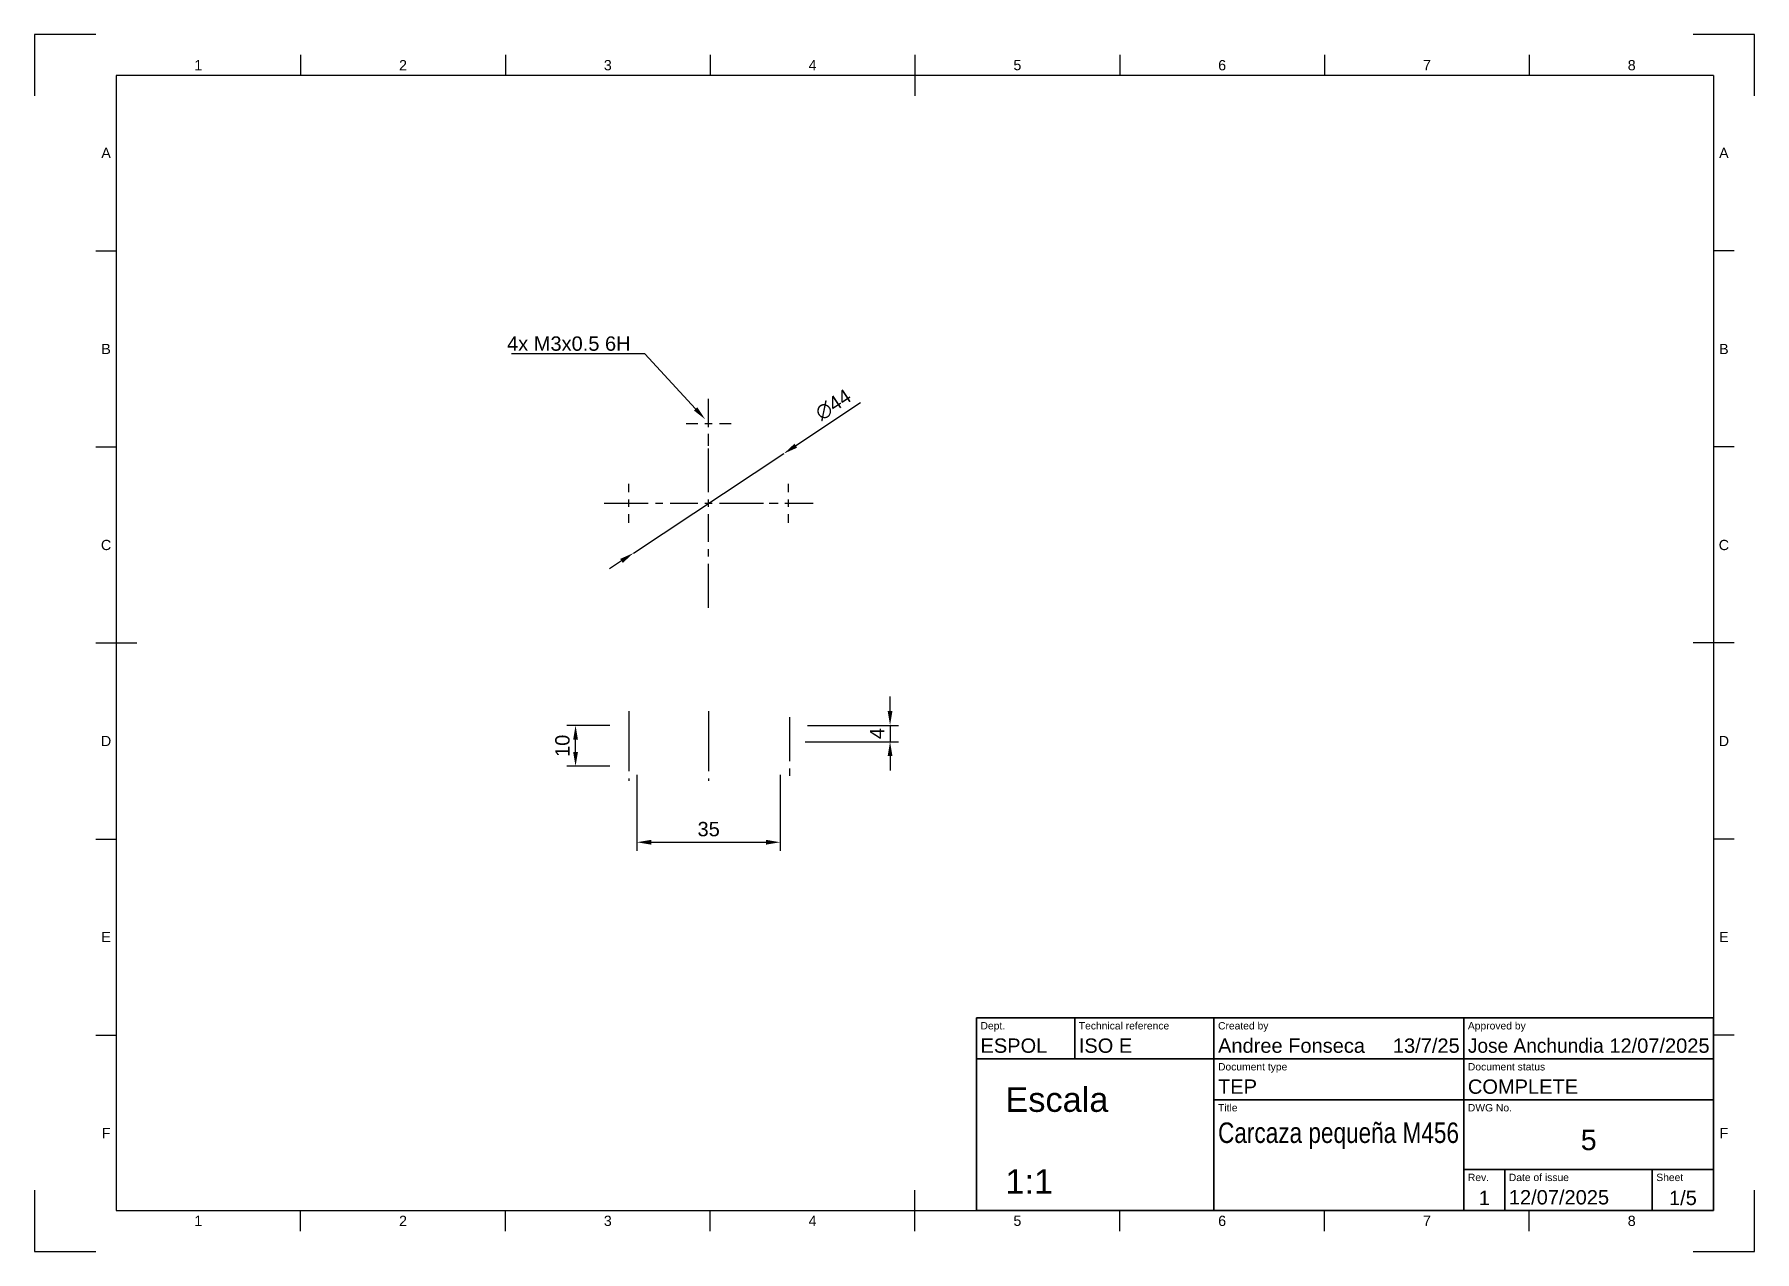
# Paper-space layout 'Plano1' of a CAD drawing. Header units: millimetres. Extents: x 0 to 420, y 0 to 297.
import ezdxf
from ezdxf import colors
from ezdxf.entities.mleader import LeaderData, LeaderLine
from ezdxf.enums import TextEntityAlignment as Align
from ezdxf.math import Vec2, Vec3

# ---------------------------------------------------------------- set-up
doc = ezdxf.new("R2010")
doc.units = ezdxf.units.MM
doc.header["$LTSCALE"] = 0.75
doc.linetypes.add('CENTER2', pattern=[28.575000000000003, 19.05, -3.175, 3.175, -3.175])
for name, color, linetype, lineweight in [('BORDER', 7, 'Continuous', 25), ('FD_Dimensions', 7, 'Continuous', 25), ('Hole Notes', 7, 'Continuous', 25), ('Notes', 7, 'Continuous', 25), ('Smart Centers', 7, 'CENTER2', 25), ('TITLEBLOCK', 7, 'Continuous', 35)]:
    doc.layers.add(name, color=color, linetype=linetype, lineweight=lineweight)
doc.styles.add('FusionTitle', font='Arial.ttf')
doc.styles.get("Standard").update_dxf_attribs({"font": 'Arial.ttf'})
doc.dimstyles.new('Dim-ISO-25', dxfattribs={"dimtxt": 3.5, "dimasz": 3.5, "dimexe": 2.1, "dimexo": 2.1, "dimgap": 1.4, "dimtad": 1, "dimzin": 12, "dimdsep": 46, "dimtxsty": 'Standard', "dimcen": 0, "dimazin": 3, "dimtp": 0.1, "dimtm": 0.1000000001, "dimtfac": 0.7142857142857143, "dimtmove": 0, "dimatfit": 3, "dimfxl": 1, "dimtzin": 12, "dimarcsym": 0})

# ---------------------------------------------------------------- blocks, each defined once
blk = doc.blocks.new('ISO_A3_SHEET')
at = {"layer": 'BORDER'}
for p, q in [((65, 292), (65.00000000000011, 287)), ((115, 292), (115.0000000000001, 287)), ((165, 292), (165.0000000000001, 287)), ((215, 292), (215, 282)), ((265, 292), (265.0000000000001, 287)), ((315, 292), (315.0000000000001, 287)), ((365, 292), (365, 287)), ((410, 287), (20, 287)), ((20, 287), (20, 10)), ((410, 287), (410, 10)), ((15, 244.16666), (20, 244.1666599999999)), ((415, 244.16666), (410, 244.1666599999999)), ((15, 196.33333), (20, 196.33333)), ((415, 196.33333), (410, 196.33333)), ((15, 148.5), (25, 148.5)), ((415, 148.5), (405, 148.5)), ((15, 100.66667), (20, 100.66667)), ((415, 100.66667), (410, 100.66667)), ((15, 52.83334000000001), (20, 52.83334000000001)), ((415, 52.83334000000001), (410, 52.83334000000001)), ((215, 5), (215, 15)), ((20, 10), (410, 10)), ((65, 4.999999999999996), (65.00000000000011, 9.999999999999996)), ((115, 4.999999999999996), (115.0000000000001, 9.999999999999996)), ((165, 4.999999999999996), (165.0000000000001, 9.999999999999996)), ((265, 4.999999999999996), (265.0000000000001, 9.999999999999996)), ((315, 4.999999999999996), (315.0000000000001, 9.999999999999996)), ((365, 4.999999999999996), (365, 9.999999999999996))]:
    blk.add_line(p, q, dxfattribs=at)
at = {"layer": 'Defpoints'}
for p, q in [((15, 297), (0, 297)), ((0, 297), (0, 282)), ((420, 297), (405, 297)), ((420, 282), (420, 297)), ((0, 15), (0, 0)), ((420, 0), (420, 15)), ((0, 0), (15, 0)), ((405, 0), (420, 0))]:
    blk.add_line(p, q, dxfattribs=at)
at = {"layer": 'BORDER', "style": 'FusionTitle'}
for s, p in [('1', (40, 289.5)), ('2', (90, 289.5)), ('3', (140, 289.5)), ('4', (189.9999999999999, 289.5)), ('5', (240, 289.5)), ('6', (290, 289.5)), ('7', (339.9999999999999, 289.5)), ('8', (389.9999999999998, 289.5)), ('A', (17.5, 268.0833299999999)), ('A', (412.5, 268.0833299999999)), ('B', (17.5, 220.25)), ('B', (412.5, 220.25)), ('C', (17.5, 172.41667)), ('C', (412.5, 172.41667)), ('D', (17.5, 124.58334)), ('D', (412.5, 124.58334)), ('E', (17.5, 76.75001000000003)), ('E', (412.5, 76.75001000000003)), ('F', (17.5, 28.91668000000003)), ('F', (412.5, 28.91668000000003)), ('1', (40, 7.499999999999996)), ('2', (90, 7.499999999999996)), ('3', (140, 7.499999999999996)), ('4', (189.9999999999999, 7.499999999999996)), ('5', (240, 7.499999999999996)), ('6', (290, 7.499999999999996)), ('7', (339.9999999999999, 7.499999999999996)), ('8', (389.9999999999998, 7.499999999999996))]:
    blk.add_text(s, height=2.5, dxfattribs=at).set_placement(p, align=Align.MIDDLE)
blk = doc.blocks.new('ISO_TITLEBLOCK')
at = {"layer": 'TITLEBLOCK'}
for p, q in [((0, 47), (-180, 47)), ((-180, 47), (-180, 0)), ((-156, 37), (-156, 47)), ((-122, 0), (-122, 47)), ((-61, 0), (-61, 47)), ((0, 0), (0, 47)), ((-180, 37), (0, 37)), ((-122, 27), (0, 27)), ((-61, 10), (0, 10)), ((-51, 0), (-50.99999999999994, 10)), ((-15, 0), (-15, 10)), ((-180, 0), (0, 0))]:
    blk.add_line(p, q, dxfattribs=at)
at = {"layer": 'TITLEBLOCK', "style": 'FusionTitle'}
for s, p in [('Dept.', (-179, 46)), ('Technical reference', (-155, 46)), ('Created by', (-121, 46)), ('Approved by', (-60, 46)), ('Document type', (-121, 36)), ('Document status', (-60, 36)), ('Title', (-121, 26)), ('DWG No.', (-60, 26)), ('Rev.', (-60, 9)), ('Date of issue', (-49.99999999999994, 9)), ('Sheet', (-14, 9))]:
    blk.add_text(s, height=1.8, dxfattribs=at).set_placement(p, align=Align.TOP_LEFT)
for tag, height, p in [('DEPT', 3.5, (-179, 42)), ('TECHNICAL_REFERENCE', 3.5, (-155, 42)), ('CREATED_BY', 3.5, (-121, 42)), ('APPROVED_BY', 3.5, (-60, 42)), ('DOCUMENT_TYPE', 3.5, (-121, 32)), ('DOCUMENT_STATUS', 3.5, (-60, 32)), ('TITLE_1', 5, (-121, 21.5)), ('TITLE_2', 5, (-121, 14)), ('TITLE_3', 5, (-121, 6.5)), ('DATE_OF_ISSUE', 3.5, (-50, 5))]:
    blk.add_attdef(tag, text='', height=height, dxfattribs=at).set_placement(p, align=Align.TOP_LEFT)
for tag, p in [('CREATED_DATE', (-61.99999999999999, 42)), ('APPROVED_DATE', (-0.9928376534788512, 42))]:
    blk.add_attdef(tag, text='', height=3.5, dxfattribs=at).set_placement(p, align=Align.TOP_RIGHT)
for tag, height, p in [('DRAWING_NUMBER', 5, (-30.50000000000001, 19.75143246930423)), ('REV', 3.5, (-56, 4.85)), ('SHEET', 3.5, (-7.5, 4.85))]:
    blk.add_attdef(tag, text='', height=height, dxfattribs=at).set_placement(p, align=Align.TOP_CENTER)
blk = doc.blocks.new('*D27')
at = {"layer": 'Defpoints', "color": 0, "transparency": 16777216}
for p in [(182.9790595091287, 194.7131391156514), (146.2680564790975, 170.458196185827)]:
    blk.add_point(p, dxfattribs=at)
at = {"layer": 'FD_Dimensions', "color": 0, "lineweight": -2, "transparency": 16777216}
for p, q in [((201.7188871948458, 207.0945347059593), (185.8992529319721, 196.6425095759783)), ((146.2680564790975, 170.458196185827), (182.9790595091287, 194.7131391156514)), ((143.3478630562541, 168.5288257255), (140.4276696334107, 166.5994552651731))]:
    blk.add_line(p, q, dxfattribs=at)
at = {"layer": 'FD_Dimensions', "color": 0, "transparency": 16777216}
for points in [[(185.5776911885843, 197.1292084797855), (186.2208146753599, 196.1558106721711), (182.9790595091287, 194.7131391156514)], [(143.0263013128662, 169.0155246293073), (143.6694247996419, 168.0421268216928), (146.2680564790975, 170.458196185827)]]:
    blk.add_solid(points, dxfattribs=at)
at = {"layer": 'FD_Dimensions', "color": 0, "transparency": 16777216, "insert": (195.0658728647272, 206.6359995616766), "char_height": 3.5, "attachment_point": 5, "rotation": 33.45272144987801}
blk.add_mtext('∅44', dxfattribs=at)
blk = doc.blocks.new('*D28')
at = {"layer": 'Defpoints', "color": 0, "transparency": 16777216}
for p in [(147.1235579941131, 118.4058507718827), (182.1235579941131, 118.4058507718827), (182.1235579941131, 99.88055872336827)]:
    blk.add_point(p, dxfattribs=at)
at = {"layer": 'FD_Dimensions', "color": 0, "lineweight": -2, "transparency": 16777216}
for p, q in [((147.1235579941131, 116.3058507718827), (147.1235579941131, 97.78055872336827)), ((182.1235579941131, 116.3058507718827), (182.1235579941131, 97.78055872336827)), ((150.6235579941131, 99.88055872336827), (178.6235579941131, 99.88055872336827))]:
    blk.add_line(p, q, dxfattribs=at)
at = {"layer": 'FD_Dimensions', "color": 0, "transparency": 16777216}
for points in [[(150.6235579941131, 100.4638920567016), (150.6235579941131, 99.29722539003494), (147.1235579941131, 99.88055872336827)], [(178.6235579941131, 100.4638920567016), (178.6235579941131, 99.29722539003494), (182.1235579941131, 99.88055872336827)]]:
    blk.add_solid(points, dxfattribs=at)
at = {"layer": 'FD_Dimensions', "color": 0, "transparency": 16777216, "insert": (164.6235579941131, 103.0687579048144), "char_height": 3.5, "attachment_point": 5}
blk.add_mtext('35', dxfattribs=at)
blk = doc.blocks.new('*D29')
at = {"layer": 'Defpoints', "color": 0, "transparency": 16777216}
for p in [(186.6235579941131, 128.4058507718827), (186.1235579941131, 124.4058507718827), (208.9160147123039, 124.4058507718827)]:
    blk.add_point(p, dxfattribs=at)
at = {"layer": 'FD_Dimensions', "color": 0, "lineweight": -2, "transparency": 16777216}
for p, q in [((208.9160147123039, 131.9058507718826), (208.9160147123039, 135.4058507718826)), ((188.7235579941131, 128.4058507718827), (211.0160147123039, 128.4058507718826)), ((208.9160147123039, 128.4058507718826), (208.9160147123039, 124.4058507718827)), ((188.2235579941131, 124.4058507718827), (211.0160147123039, 124.4058507718827)), ((208.9160147123039, 120.9058507718827), (208.9160147123039, 117.4058507718827))]:
    blk.add_line(p, q, dxfattribs=at)
at = {"layer": 'FD_Dimensions', "color": 0, "transparency": 16777216}
for points in [[(208.3326813789706, 131.9058507718826), (209.4993480456372, 131.9058507718826), (208.9160147123039, 128.4058507718826)], [(208.3326813789706, 120.9058507718827), (209.4993480456372, 120.9058507718827), (208.9160147123039, 124.4058507718827)]]:
    blk.add_solid(points, dxfattribs=at)
at = {"layer": 'FD_Dimensions', "color": 0, "transparency": 16777216, "insert": (205.7660147123039, 126.4058507718827), "char_height": 3.5, "attachment_point": 5, "rotation": 90}
blk.add_mtext('4', dxfattribs=at)
blk = doc.blocks.new('*D30')
at = {"layer": 'Defpoints', "color": 0, "transparency": 16777216}
for p in [(132.1235579941131, 128.4058507718827), (142.6235579941131, 128.4058507718827), (142.6235579941131, 118.4058507718827)]:
    blk.add_point(p, dxfattribs=at)
at = {"layer": 'FD_Dimensions', "color": 0, "lineweight": -2, "transparency": 16777216}
for p, q in [((140.5235579941131, 128.4058507718827), (130.0235579941131, 128.4058507718827)), ((132.1235579941131, 121.9058507718827), (132.1235579941131, 124.9058507718827)), ((140.5235579941131, 118.4058507718827), (130.0235579941131, 118.4058507718827))]:
    blk.add_line(p, q, dxfattribs=at)
at = {"layer": 'FD_Dimensions', "color": 0, "transparency": 16777216}
for points in [[(131.5402246607797, 124.9058507718827), (132.7068913274464, 124.9058507718827), (132.1235579941131, 128.4058507718827)], [(131.5402246607797, 121.9058507718827), (132.7068913274464, 121.9058507718827), (132.1235579941131, 118.4058507718827)]]:
    blk.add_solid(points, dxfattribs=at)
at = {"layer": 'FD_Dimensions', "color": 0, "transparency": 16777216, "insert": (128.9365525370871, 123.4058507718827), "char_height": 3.5, "attachment_point": 5, "rotation": 90}
blk.add_mtext('10', dxfattribs=at)
blk = doc.blocks.new('*U31')
at = {"layer": 'Smart Centers', "color": 0, "ltscale": 0.75, "transparency": 16777216}
blk.add_line((0, 6.5), (0, -6.5), dxfattribs=at)
blk = doc.blocks.new('*U32')
at = {"layer": 'Smart Centers', "color": 0, "ltscale": 0.75, "transparency": 16777216}
blk.add_line((0, 6.5), (0, -6.5), dxfattribs=at)
blk = doc.blocks.new('*U33')
at = {"layer": 'Smart Centers', "color": 0, "ltscale": 0.75, "transparency": 16777216}
blk.add_line((0, 7.75), (0, -7.75), dxfattribs=at)
blk = doc.blocks.new('*U34')
at = {"layer": 'Smart Centers', "color": 0, "ltscale": 0.75, "transparency": 16777216}
blk.add_line((0, 5.5), (0, -5.5), dxfattribs=at)
blk = doc.blocks.new('*U35')
at = {"layer": 'Smart Centers', "color": 0, "ltscale": 0.75, "transparency": 16777216}
blk.add_line((0, 5.5), (0, -5.5), dxfattribs=at)
blk = doc.blocks.new('*U36')
at = {"layer": 'Smart Centers', "color": 0, "ltscale": 0.75, "transparency": 16777216}
for p, q in [((0, 2.67890625), (0, 25.5)), ((-25.5, 0), (-2.678906250000001, 0)), ((2.67890625, 0), (25.5, 0)), ((0, -25.5), (0, -2.678906250000001))]:
    blk.add_line(p, q, dxfattribs=at)
at = {"layer": 'Smart Centers', "color": 0, "linetype": 'Continuous', "ltscale": 0.75, "transparency": 16777216}
for p, q in [((-0.89296875, 0), (0.89296875, 0)), ((0, -0.89296875), (0, 0.89296875))]:
    blk.add_line(p, q, dxfattribs=at)
blk = doc.blocks.new('*U37')
at = {"layer": 'Smart Centers', "color": 0, "ltscale": 0.75, "transparency": 16777216}
for p, q in [((0, 2.67890625), (0, 4.7645)), ((-4.7645, 0), (-2.67890625, 0)), ((2.67890625, 0), (4.7645, 0)), ((0, -4.7645), (0, -2.67890625))]:
    blk.add_line(p, q, dxfattribs=at)
at = {"layer": 'Smart Centers', "color": 0, "linetype": 'Continuous', "ltscale": 0.75, "transparency": 16777216}
for p, q in [((-0.89296875, 0), (0.89296875, 0)), ((0, -0.89296875), (0, 0.89296875))]:
    blk.add_line(p, q, dxfattribs=at)
blk = doc.blocks.new('*U38')
at = {"layer": 'Smart Centers', "color": 0, "ltscale": 0.75, "transparency": 16777216}
for p, q in [((0, 2.67890625), (0, 5.5)), ((-5.5, 0), (-2.67890625, 0)), ((2.67890625, 0), (5.5, 0)), ((0, -5.5), (0, -2.67890625))]:
    blk.add_line(p, q, dxfattribs=at)
at = {"layer": 'Smart Centers', "color": 0, "linetype": 'Continuous', "ltscale": 0.75, "transparency": 16777216}
for p, q in [((-0.89296875, 0), (0.89296875, 0)), ((0, -0.89296875), (0, 0.89296875))]:
    blk.add_line(p, q, dxfattribs=at)
blk = doc.blocks.new('*U39')
at = {"layer": 'Smart Centers', "color": 0, "ltscale": 0.75, "transparency": 16777216}
for p, q in [((0, 2.67890625), (0, 4.7645)), ((-4.7645, 0), (-2.67890625, 0)), ((2.67890625, 0), (4.7645, 0)), ((0, -4.7645), (0, -2.67890625))]:
    blk.add_line(p, q, dxfattribs=at)
at = {"layer": 'Smart Centers', "color": 0, "linetype": 'Continuous', "ltscale": 0.75, "transparency": 16777216}
for p, q in [((-0.89296875, 0), (0.89296875, 0)), ((0, -0.89296875), (0, 0.89296875))]:
    blk.add_line(p, q, dxfattribs=at)

psp = doc.layouts.new('Plano1')

# ---------------------------------------------------------------- block references
at = {"layer": 'BORDER'}
psp.add_blockref('ISO_A3_SHEET', (0, 0), dxfattribs=at)
at = {"layer": 'Smart Centers', "ltscale": 0.75}
for name, p in [('*U36', (164.6235579941131, 182.5856676507392)), ('*U38', (164.6235579941131, 202.085667650741)), ('*U37', (145.1235579941131, 182.5856676507392)), ('*U39', (184.1235579941131, 182.5856676507392)), ('*U35', (145.1235579941131, 126.4058507718827)), ('*U34', (164.6235579941131, 126.4058507718827)), ('*U33', (184.3735579941131, 122.6558507718827)), ('*U31', (145.1235579941131, 121.4058507718827)), ('*U32', (164.6235579941131, 121.4058507718827))]:
    psp.add_blockref(name, p, dxfattribs=at)
at = {"layer": 'TITLEBLOCK'}
ref = psp.add_blockref('ISO_TITLEBLOCK', (410, 10), dxfattribs=at)
ref.add_attrib('DATE_OF_ISSUE', '12/07/2025', dxfattribs={"height": 3.5, "style": 'FusionTitle'}).set_placement((360, 15), align=Align.TOP_LEFT)
ref.add_attrib('REV', '1', dxfattribs={"height": 3.5, "style": 'FusionTitle'}).set_placement((354, 14.85), align=Align.TOP_CENTER)
ref.add_attrib('DOCUMENT_STATUS', 'COMPLETE', dxfattribs={"height": 3.5, "style": 'FusionTitle'}).set_placement((350, 42), align=Align.TOP_LEFT)
ref.add_attrib('DOCUMENT_TYPE', 'TEP', dxfattribs={"height": 3.5, "style": 'FusionTitle'}).set_placement((289, 42), align=Align.TOP_LEFT)
ref.add_attrib('APPROVED_DATE', '12/07/2025', dxfattribs={"height": 3.5, "style": 'FusionTitle'}).set_placement((409.0071623465212, 52), align=Align.TOP_RIGHT)
ref.add_attrib('CREATED_DATE', '13/7/25', dxfattribs={"height": 3.5, "style": 'FusionTitle'}).set_placement((348, 52), align=Align.TOP_RIGHT)
ref.add_attrib('SHEET', '1/5', dxfattribs={"height": 3.5, "style": 'FusionTitle'}).set_placement((402.5, 14.85), align=Align.TOP_CENTER)
ref.add_attrib('DRAWING_NUMBER', '5', dxfattribs={"height": 5, "style": 'FusionTitle'}).set_placement((379.5, 29.75143246930423), align=Align.TOP_CENTER)
ref.add_attrib('TITLE_1', 'Carcaza pequeña M456', dxfattribs={"height": 5, "style": 'FusionTitle', "width": 0.789087887740029}).set_placement((289, 31.5), align=Align.TOP_LEFT)
ref.add_attrib('APPROVED_BY', 'Jose Anchundia', dxfattribs={"height": 3.5, "style": 'FusionTitle', "width": 0.9530190845739621}).set_placement((350, 52), align=Align.TOP_LEFT)
ref.add_attrib('CREATED_BY', 'Andree Fonseca', dxfattribs={"height": 3.5, "style": 'FusionTitle'}).set_placement((289, 52), align=Align.TOP_LEFT)
ref.add_attrib('TECHNICAL_REFERENCE', 'ISO E', dxfattribs={"height": 3.5, "style": 'FusionTitle'}).set_placement((255, 52), align=Align.TOP_LEFT)
ref.add_attrib('DEPT', 'ESPOL', dxfattribs={"height": 3.5, "style": 'FusionTitle'}).set_placement((231, 52), align=Align.TOP_LEFT)

# ---------------------------------------------------------------- texts
at = {"layer": 'Notes', "insert": (237.079511139957, 50.09603927434709), "char_height": 6, "attachment_point": 1}
psp.add_mtext_dynamic_manual_height_columns('\\PEscala\\P\\P\\pt18,24;1:1', width=58, gutter_width=17.5, heights=[0], dxfattribs=at)

# ---------------------------------------------------------------- dimensions: what is measured, and where the dimension line sits
at = {"layer": 'FD_Dimensions'}
dim = psp.add_diameter_dim_2p(p1=(146.2680564790975, 170.458196185827), p2=(182.9790595091287, 194.7131391156514), dimstyle='Dim-ISO-25', override={"dimlfac": -1, "dimclrd": 0, "dimclre": 0}, dxfattribs=at)
dim.commit()
dim.dimension.update_dxf_attribs({"geometry": '*D27', "text_midpoint": (196.8766646903506, 203.8952805095004), "dimtype": 163})
dim = psp.add_linear_dim(base=(208.9160147123039, 124.4058507718827), p1=(186.6235579941131, 128.4058507718827), p2=(186.1235579941131, 124.4058507718827), angle=270, dimstyle='Dim-ISO-25', override={"dimlfac": -1}, dxfattribs=at)
dim.commit()
dim.dimension.update_dxf_attribs({"geometry": '*D29', "text_midpoint": (208.9160147123039, 126.4058507718827), "dimtype": 160})
dim = psp.add_aligned_dim(p1=(142.6235579941131, 118.4058507718827), p2=(142.6235579941131, 128.4058507718827), distance=10.5, dimstyle='Dim-ISO-25', override={"dimlfac": -1, "dimclrd": 0, "dimclre": 0}, dxfattribs=at)
dim.commit()
dim.dimension.update_dxf_attribs({"geometry": '*D30', "text_midpoint": (128.9365525370871, 123.4058507718827)})
dim = psp.add_linear_dim(base=(182.1235579941131, 99.88055872336827), p1=(147.1235579941131, 118.4058507718827), p2=(182.1235579941131, 118.4058507718827), dimstyle='Dim-ISO-25', override={"dimlfac": -1, "dimclrd": 0, "dimclre": 0}, dxfattribs=at)
dim.commit()
dim.dimension.update_dxf_attribs({"geometry": '*D28', "text_midpoint": (164.6235579941131, 103.0687579048144)})

# ---------------------------------------------------------------- leaders
at = {"layer": 'Hole Notes'}
ml = psp.add_multileader_mtext('Standard', dxfattribs=at)
ml.set_content('4x M3x0.5 6H', color=256)
ml.set_leader_properties()
ml.build(insert=Vec2(0, 0))
ml.multileader.update_dxf_attribs({"text_left_attachment_type": 5, "text_right_attachment_type": 5, "dogleg_length": 3.5, "arrow_head_size": 3.5})
ctx = ml.context
ctx.base_point, ctx.char_height, ctx.arrow_head_size, ctx.landing_gap_size, ctx.plane_origin = Vec3(115.8556825210428, 219.0919088481451), 3.5, 3.5, 0, Vec3(163.807271528618, 203.0513988018611)
ctx.left_attachment, ctx.right_attachment, ctx.text_align_type = 5, 5, 2
notes = []
notes.append((ctx, [(0, (1, 1, 0), (149.0650958907563, 219.0919088481451), (-1, 0), 3.5, [(0, [(163.807271528618, 203.0513988018611)], 0, [])])]))
ctx.mtext.insert, ctx.mtext.alignment, ctx.mtext.flow_direction = Vec3(145.5650958907563, 223.3062335411874), 3, 5
for ctx, leaders in notes:
    for number, flags, end, landing, length, lines in leaders:
        leader = LeaderData()
        leader.index, (leader.has_last_leader_line, leader.has_dogleg_vector, leader.attachment_direction) = number, flags
        leader.last_leader_point, leader.dogleg_vector, leader.dogleg_length = Vec3(end), Vec3(landing), length
        for number, points, colour, breaks in lines:
            line = LeaderLine()
            line.index, line.vertices, line.color, line.breaks = number, Vec3.list(points), colors.encode_raw_color(colour), breaks
            leader.lines.append(line)
        ctx.leaders.append(leader)

doc.saveas('drawing.dxf')
